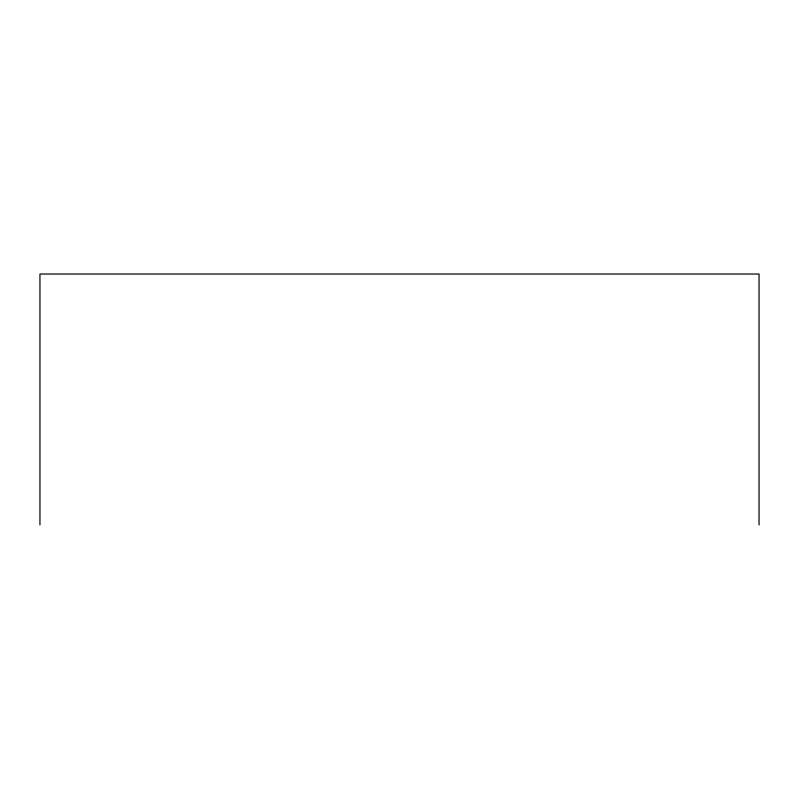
<?xml version="1.0" encoding="UTF-8"?>
<svg xmlns="http://www.w3.org/2000/svg" width="799" height="799" viewBox="0 0 799 799"><rect width="100%" height="100%" fill="white"/><g stroke="black" fill="none" stroke-linecap="round" stroke-linejoin="round"><path stroke-width="1.2" d="M759.05 524.973L759.05 274.027L39.95 274.027L39.95 524.973"/></g></svg>
